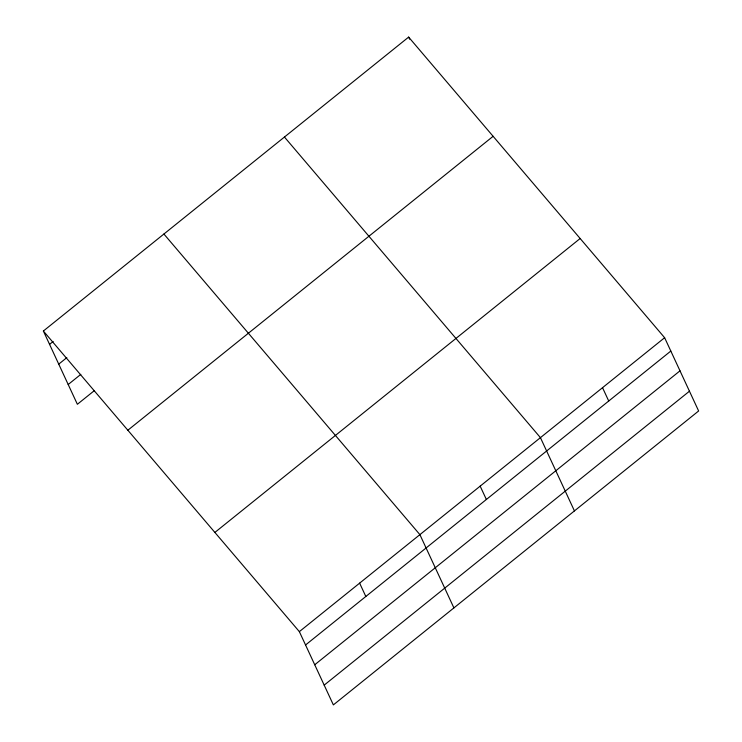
<?xml version="1.0" encoding="UTF-8"?>
<svg xmlns="http://www.w3.org/2000/svg" width="742" height="742" viewBox="0 0 742 742"><rect width="100%" height="100%" fill="white"/><g stroke="black" fill="none" stroke-linecap="round" stroke-linejoin="round"><path stroke-width="1.11" d="M43.37 331.025L408.638 37.1L664.628 337.712L698.63 410.975L333.362 704.9L299.36 631.637L43.37 331.025L77.372 404.288L94.466 390.533M49.566 344.371L53.164 341.478M58.739 364.146L66.836 357.625M68.199 384.514L80.795 374.385M127.847 430.23L493.115 136.305M214.883 532.431L580.151 238.507M299.36 631.637L664.628 337.712M305.556 644.983L670.814 351.059M314.729 664.758L679.997 370.833M324.189 685.126L689.457 391.201M284.446 137.038L540.436 437.65L574.438 510.913M163.908 234.027L419.898 534.639L453.9 607.902M602.532 387.676L608.728 401.023M408.638 37.1L409.593 39.15M480.167 486.14L486.362 499.487M359.629 583.138L365.825 596.485"/></g></svg>
